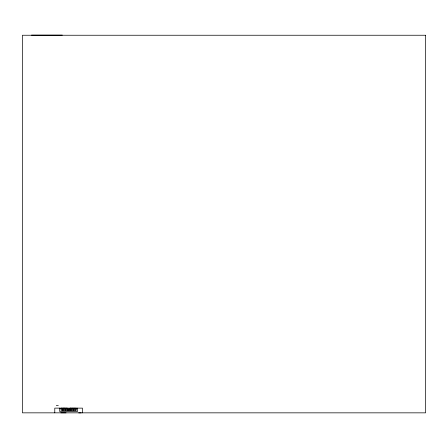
<?xml version="1.0" encoding="UTF-8"?>
<svg xmlns="http://www.w3.org/2000/svg" width="448" height="448" viewBox="0 0 448 448"><rect width="100%" height="100%" fill="white"/><g stroke="black" fill="none" stroke-linecap="round" stroke-linejoin="round"><path stroke-width="0.67" d="M62.759 408.134L62.507 410.211M65.957 408.134L65.705 410.211M70.756 408.134L70.504 410.211M72.358 408.134L72.106 410.211M73.959 408.134L73.707 410.211M75.561 408.134L75.309 410.211M76.205 408.128L76.457 410.211L60.906 410.211L61.158 408.122M60.906 408.638L67.424 408.257L61.158 408.257M31.466 35.118L62.328 35.118M56.291 405.602L58.307 405.602M76.205 408.257L69.944 408.257L76.457 408.638M78.68 412.882L81.194 412.882M60.743 412.832L66.046 412.843M74.609 408.134L74.861 410.211M73.007 408.134L73.259 410.211M71.406 408.134L71.658 410.211M66.606 408.134L66.858 410.211M65.005 408.134L65.257 410.211M61.807 408.134L62.059 410.211M82.46 412.843L82.46 408.128L69.804 408.134L70.056 410.211M77.543 408.128L77.543 411.471L59.69 411.471L59.69 408.122M69.944 408.128L69.944 410.211M68.908 410.211L69.16 408.134L68.208 408.134L68.46 410.211M67.424 408.122L67.424 410.211M67.306 410.211L67.558 408.134L54.779 408.122L54.779 412.843M64.109 410.211L64.361 408.134L63.409 408.162L63.661 410.211M425.6 35.246L22.4 35.246L22.4 412.843L425.6 412.843L425.6 35.246"/></g></svg>
